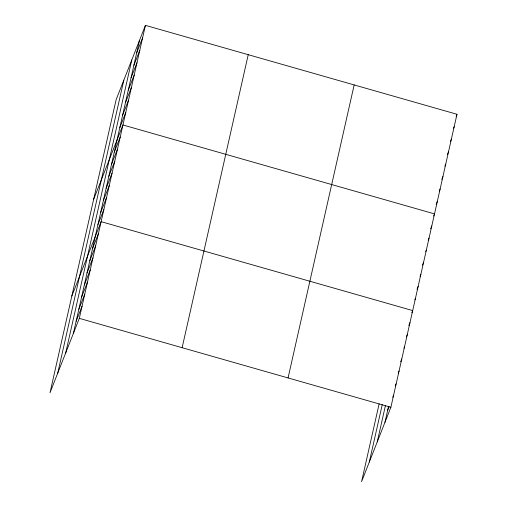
<?xml version="1.0" encoding="UTF-8"?>
<svg xmlns="http://www.w3.org/2000/svg" width="507" height="507" viewBox="0 0 507 507"><rect width="100%" height="100%" fill="white"/><g stroke="black" fill="none" stroke-linecap="round" stroke-linejoin="round"><path stroke-width="0.76" d="M57.728 373.146L123.835 80.138M65.682 352.967L131.788 59.959M73.395 333.384L139.501 40.376M145.42 25.35L116.122 99.721L50.016 392.729L79.314 318.358L145.42 25.35L456.984 114.271L390.878 407.279L361.58 481.65L379.135 403.845M182.127 347.701L248.234 54.693M288.058 377.937L354.165 84.929M369.299 462.067L382.246 404.656M377.246 441.889L385.421 405.632M384.959 422.306L388.539 406.443M136.694 52.829L142.606 37.803M133.88 65.283L139.799 50.256M131.072 77.736L136.991 62.71M128.265 90.189L134.178 75.163M125.451 102.642L131.37 87.616M122.643 115.095L128.563 100.069M119.836 127.542L125.749 112.522M93.649 199.346L122.941 124.975L434.505 213.897L433.662 216.039M114.297 152.087L120.216 137.061M111.572 164.173L117.491 149.147M108.84 176.259L114.759 161.232M106.115 188.344L112.034 173.318M103.39 200.43L109.309 185.404M100.665 212.515L106.578 197.489M97.933 224.607L103.853 209.581M71.829 296.037L101.127 221.667L412.692 310.588L411.849 312.73M92.483 248.779L98.402 233.752M89.752 260.864L95.671 245.838M87.027 272.95L92.946 257.924M84.301 285.035L90.221 270.009M81.576 297.121L87.496 282.101M78.845 309.213L84.764 294.187M76.12 321.299L82.039 306.272M456.135 116.42L456.984 114.271M453.613 128.157L454.177 126.725M450.52 141.326L451.363 139.178M447.428 154.489L448.556 151.631M444.899 166.226L445.748 164.084M441.806 179.396L442.934 176.537M439.284 191.133L440.127 188.991M436.191 204.302L437.319 201.444M430.652 228.841L431.78 225.983M428.206 240.217L429.055 238.068M425.766 251.586L426.324 250.154M422.47 265.104L423.599 262.239M420.024 276.473L420.873 274.325M417.02 289.275L418.148 286.411M414.853 299.929L415.417 298.503M408.838 325.538L409.967 322.674M406.392 336.908L407.235 334.759M403.946 348.277L404.51 346.845M400.657 361.795L401.785 358.931M398.21 373.165L399.06 371.023M395.2 385.966L396.049 383.824M387.684 410.22L389.097 406.639M392.76 397.342L393.603 395.194M79.314 318.358L390.878 407.279"/></g></svg>
